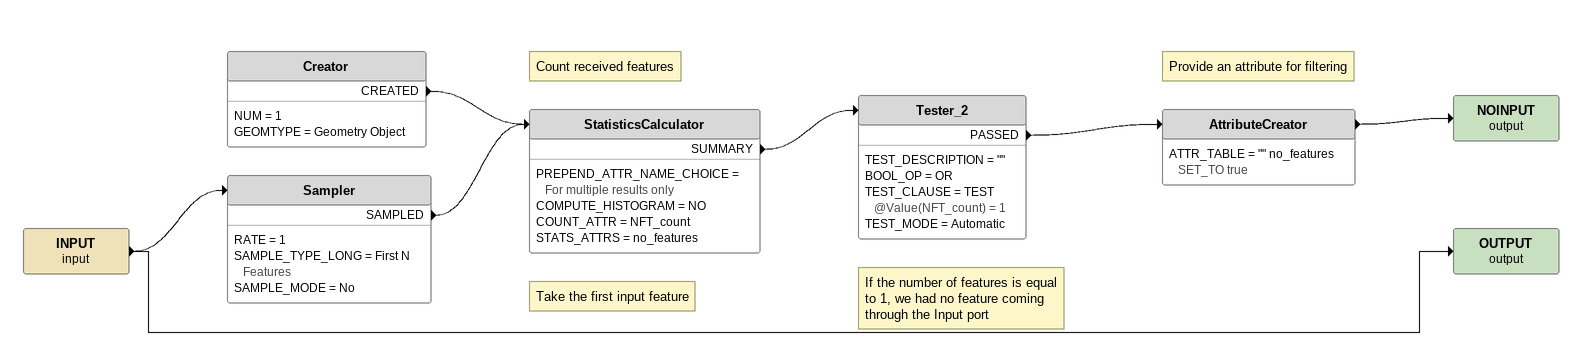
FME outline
INPUT (input)
    -> OUTPUT (output)
    -> Sampler
Note: Take the first input feature
Sampler
    RATE = 1
    SAMPLE_TYPE_LONG = First N Features
    SAMPLE_MODE = No
    SAMPLED -> StatisticsCalculator
OUTPUT (output)
Creator
    NUM = 1
    GEOMTYPE = Geometry Object
    CREATED -> StatisticsCalculator
Note: Count received features
StatisticsCalculator
    PREPEND_ATTR_NAME_CHOICE = For multiple results only
    COMPUTE_HISTOGRAM = NO
    COUNT_ATTR = NFT_count
    STATS_ATTRS = no_features
    SUMMARY -> Tester_2
Note: If the number of features is equal / to 1, we had no feature coming / through the Input port
Tester_2
    TEST_DESCRIPTION = ""
    BOOL_OP = OR
    TEST_CLAUSE = TEST @Value(NFT_count) = 1
    TEST_MODE = Automatic
    PASSED -> AttributeCreator
Note: Provide an attribute for filtering
AttributeCreator
    ATTR_TABLE = "" no_features SET_TO true
    -> NOINPUT (output)
NOINPUT (output)
